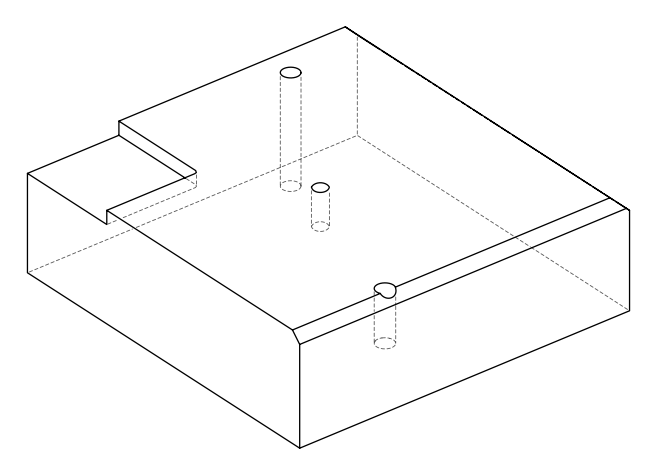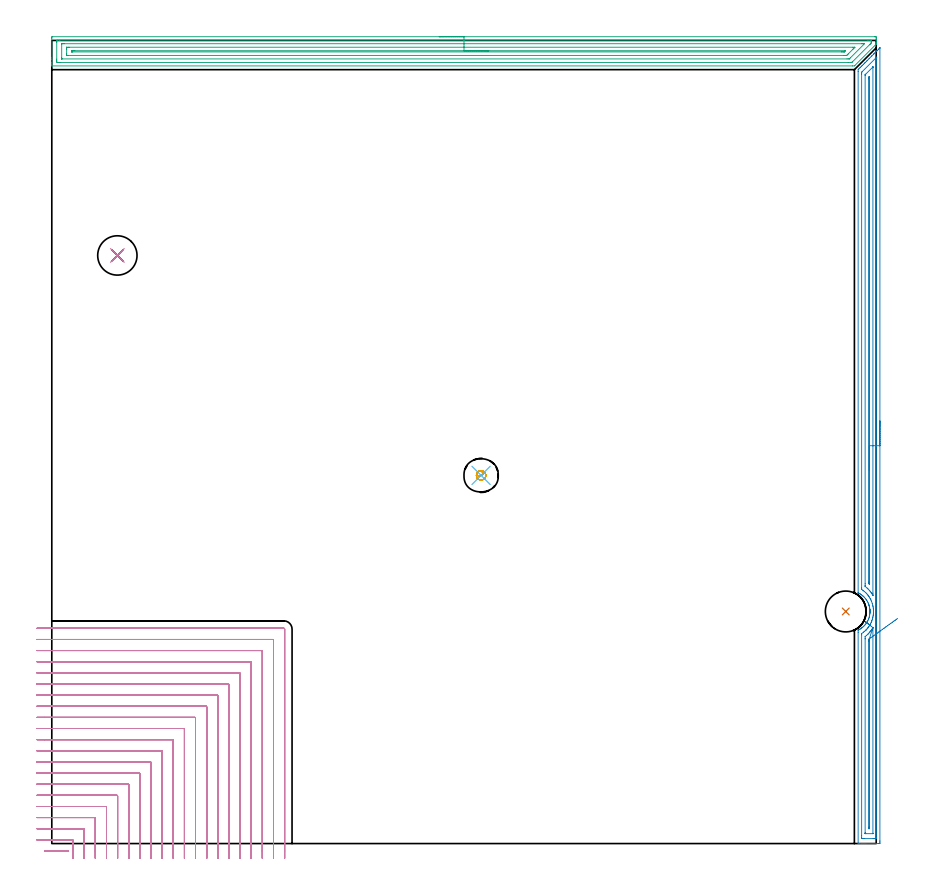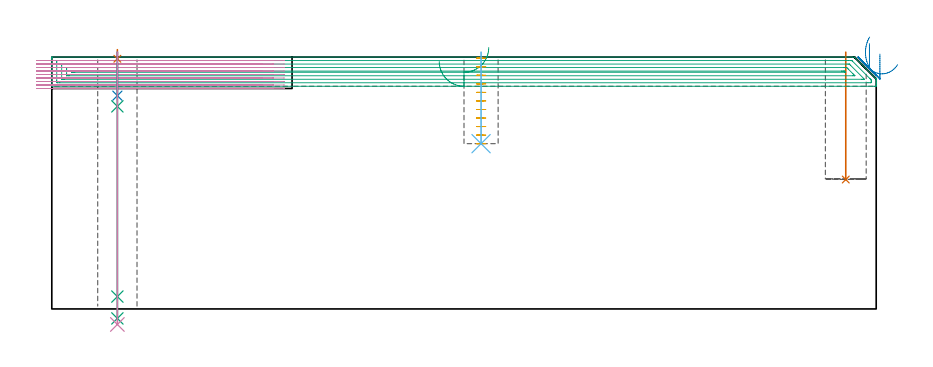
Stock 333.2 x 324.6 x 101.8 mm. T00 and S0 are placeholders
(PLAN: 10 operations, 8 tool changes, 69.1 min)
(1 INDEXABLE_INSERT_DRILL_BLIND_HOLE_FROM_SOLID | STEP1POCKET | NXT0302_004 | 0.21 min | 10528 mm3)
(2 AREA_MILL | FG_CHAMFER_SURFACE | UGT0205_001 | 10.26 min | 12464 mm3)
(3 AREA_MILL_1 | FG_CHAMFER_SURFACE_1 | UGT0205_001 | 13.38 min | 22863 mm3)
(4 MILL_CORNER_NOTCH_RECTANGULAR | CORNER_NOTCH_RECTANGULAR | UGT0201_124 | Follow Part, ap 1.5, ae 75% | 43.24 min | 110966 mm3)
(5 MILL_BLIND_HOLE_FROM_SOLID_MATERIAL | STEP1POCKET_1 | UGT0201_128 | Spiral | 0.84 min | 5228 mm3)
(6 BORE_BLIND_HOLE | STEP1POCKET_1 | UGT0332_073 | 0.15 min | 2 mm3)
(7 SPOT_DRILL | STEP1HOLE | NXT0321_9005460120000 | 0.03 min | 9 mm3)
(8 DRILL_BLIND_HOLE_INTO_CENTER | STEP1HOLE | UGT0301_217 | 0.07 min | 1142 mm3)
(9 GUN_DRILL_THROUGH_HOLE | STEP1HOLE | UGT0307_007 | 0.52 min | 6901 mm3)
(10 DRILL_TO_ENLARGE_THROUGH_HOLE | STEP1HOLE | UGT0301_241 | 0.44 min | 12138 mm3)
(TOOL NXT0302_004 | Index. Insert Drill 16.5mm [880-D1650L20-05] | D16.5 PA176 FL83 Z2)
(TOOL UGT0205_001 | Chamfer Mill 20 x 3 x 45 deg. | D20 FL50 Z2)
(TOOL UGT0201_124 | Carbide End Mill 6.0 | D6 FL15 Z4)
(TOOL UGT0201_128 | Carbide End Mill 10.0 | D10 FL15 Z4)
(TOOL UGT0332_073 | 13.8 mm Rough Boring Bar | D13.8)
(TOOL NXT0321_9005460120000 | NC Spot Drill, 142deg, 12mm, Carbide, Uncoated | D12 PA142 FL30 Z2)
(TOOL UGT0301_217 | Twist Drill 10.4 mm | D10.4 PA118 FL82 Z2)
(TOOL UGT0307_007 | Gun Drill 10 mm | D10 PA130 FL24 Z1)
(TOOL UGT0301_241 | Twist Drill 15.9 mm | D15.9 PA118 FL120 Z2)
(OP 1 INDEXABLE_INSERT_DRILL_BLIND_HOLE_FROM_SOLID)
G17 G21 G94 G90
T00 M6
G54
G17 G0 G90 X320.9 Y93.8 S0 M3
G43 Z111.8 H1
G94 G81 G98 Z52.3 F250. R103.8
G80
M5
M2
(OP 2 AREA_MILL)
G17 G21 G94 G90
T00 M6
G54
G17 G0 G90 X334.7 Y170.8 S1061 M3
G43 Z111.8 H0
Z103.
G94 G1 Y170.762 Z102.128 F250.
Y170.648 Z101.263
Y170.459 Z100.412
Y170.197 Z99.58
Y169.863 Z98.774
Y169.46 Z98.
Y168.992 Z97.264
Y168.46 Z96.572
Y167.871 Z95.929
Y167.228 Z95.34
Y166.536 Z94.808
Y165.8 Z94.34
Y165.026 Z93.937
Y164.22 Z93.603
Y163.388 Z93.341
Y162.537 Z93.152
Y161.672 Z93.038
Y160.8 Z93.
Y1.054
X334.699 Y0.605 Z93.001
X334.695 Y0.166 Z93.003
X334.692 Y0.01 Z93.006
X334.262 Y0. Z93.435
X328.979 Z98.715
X328.413 Z99.284
X328.099 Z99.597
X327.532 Z100.164
X327.218 Z100.476
X326.211 Y0.001 Z101.488
X325.906 Y0.01 Z101.793
X325.9 Y0.159 Z101.8
Y85.388
X325.907 Y86.274 Z101.793
X325.914 Y86.281 Z101.786
X326.217 Y86.434 Z101.482
X326.338 Y86.499 Z101.361
X326.484 Y86.578 Z101.214
X326.611 Y86.653 Z101.087
X326.778 Y86.761 Z100.919
X327.054 Y86.94 Z100.643
X327.378 Y87.173 Z100.318
X327.486 Y87.25 Z100.211
X327.659 Y87.387 Z100.04
X327.765 Y87.472 Z99.933
X328.069 Y87.747 Z99.631
X328.09 Y87.768 Z99.609
X328.363 Y88.034 Z99.337
X328.391 Y88.065 Z99.309
X328.666 Y88.366 Z99.031
X328.959 Y88.728 Z98.74
X329.237 Y89.101 Z98.462
X329.344 Y89.261 Z98.355
X329.525 Y89.564 Z98.175
X329.607 Y89.704 Z98.092
X329.846 Y90.155 Z97.852
X330.111 Y90.743 Z97.585
X330.153 Y90.856 Z97.545
X330.225 Y91.049 Z97.474
X330.364 Y91.495 Z97.334
X330.4 Y91.635 Z97.297
X330.481 Y91.943 Z97.218
X330.571 Y92.39 Z97.129
X330.636 Y92.838 Z97.064
X330.664 Y93.176 Z97.028
X330.667 Y93.221 Z97.023
X330.674 Y93.284 Z97.02
X330.676 Y93.316 Z97.019
X330.687 Y93.535 Z97.009
X330.695 Y93.72 Z96.998
Y93.732
Y93.794 Z96.997
X330.696 Y93.844 Z96.998
X330.691 Y94.014 Z97.005
X330.688 Y94.079 Z97.006
X330.685 Y94.179 Z97.01
X330.679 Y94.256 Z97.016
X330.674 Y94.313 Z97.02
X330.671 Y94.361 Z97.025
X330.659 Y94.498 Z97.033
X330.651 Y94.626 Z97.045
X330.646 Y94.661 Z97.049
X330.591 Y95.074 Z97.101
X330.566 Y95.205 Z97.124
X330.533 Y95.402 Z97.165
X330.52 Y95.473 Z97.178
X330.511 Y95.52 Z97.187
X330.477 Y95.651 Z97.216
X330.436 Y95.821 Z97.258
X330.4 Y95.969 Z97.294
X330.361 Y96.097 Z97.332
X330.29 Y96.336 Z97.404
X330.266 Y96.415 Z97.428
X330.221 Y96.544 Z97.473
X330.153 Y96.742 Z97.546
X330.135 Y96.794 Z97.564
X330.112 Y96.859 Z97.587
X330.057 Y96.99 Z97.64
X330.017 Y97.086 Z97.681
X329.917 Y97.309 Z97.782
X329.684 Y97.76 Z98.014
X329.428 Y98.203 Z98.269
X329.236 Y98.498 Z98.461
X329.016 Y98.802 Z98.682
X328.783 Y99.097 Z98.914
X328.361 Y99.566 Z99.335
X328.144 Y99.783 Z99.552
X327.923 Y99.991 Z99.776
X327.761 Y100.124 Z99.939
X327.659 Y100.207 Z100.038
X327.591 Y100.262 Z100.107
X327.487 Y100.348 Z100.212
X327.108 Y100.626 Z100.592
X326.719 Y100.886 Z100.98
X326.612 Y100.948 Z101.087
X326.094 Y101.227 Z101.603
X325.971 Y101.294 Z101.723
X325.903 Y101.337 Z101.789
X325.9 Y101.452 Z101.8
Y312.07
X325.904 Y312.805 Z101.789
X326.062 Y312.963 Z101.636
X326.14 Y313.041 Z101.559
X326.657 Y313.558 Z101.042
X326.778 Y313.68 Z100.918
X327.121 Y314.021 Z100.578
X327.323 Y314.223 Z100.376
X327.549 Y314.45 Z100.149
X327.659 Y314.56 Z100.037
X328.099 Y314.999 Z99.601
X328.539 Y315.441 Z99.157
X328.739 Y315.64 Z98.96
X328.814 Y315.714 Z98.885
X329.42 Y316.321 Z98.277
X329.661 Y316.561 Z98.039
X330.298 Y317.2 Z97.398
X330.507 Y317.407 Z97.193
X331.18 Y318.082 Z96.516
X331.353 Y318.253 Z96.347
X331.417 Y318.317 Z96.283
X332.061 Y318.962 Z95.636
X332.2 Y319.1 Z95.5
X332.31 Y319.21 Z95.39
X332.501 Y319.402 Z95.197
X332.606 Y319.507 Z95.091
X333.202 Y320.102 Z94.498
X333.382 Y320.283 Z94.316
X333.498 Y320.4 Z94.199
X334.094 Y320.995 Z93.605
X334.262 Y321.164 Z93.435
X334.667 Y321.567 Z93.033
X334.691 Y321.59 Z93.009
X334.697 Z93.003
X334.7 Z93.
Y160.8
X333.286 Z94.414
X333.285 Y2.192 Z94.415
X333.284 Y2.092 Z94.416
X333.282 Y2.043 Z94.418
X333.279 Y2.023 Z94.421
X333.269 Y2.01 Z94.431
X332.884 Y2.003 Z94.816
X332.501 Y2.001 Z95.199
X332.006 Y2. Z95.694
X328.484 Z99.216
X328.099 Y2.001 Z99.601
X327.6 Y2.004 Z100.1
X327.405 Y2.01 Z100.295
X327.321 Y2.033 Z100.379
X327.316 Y2.291 Z100.384
X327.315 Y2.39 Z100.385
X327.314 Y3.186 Z100.386
X327.315 Y84.398 Z100.385
X327.316 Y84.496 Z100.384
X327.321 Y84.887 Z100.379
X328.065 Y85.423 Z99.635
X328.099 Y85.45 Z99.601
X328.552 Y85.821 Z99.148
X328.979 Y86.208 Z98.721
X329.016 Y86.243 Z98.684
X329.054 Y86.281 Z98.646
X329.445 Y86.701 Z98.255
X329.853 Y87.176 Z97.847
X329.86 Y87.185 Z97.84
X330.23 Y87.69 Z97.47
X330.477 Y88.065 Z97.223
X330.54 Y88.167 Z97.16
X330.578 Y88.23 Z97.122
X330.74 Y88.516 Z96.96
X330.893 Y88.803 Z96.807
X330.972 Y88.958 Z96.728
X331.179 Y89.406 Z96.521
X331.372 Y89.85 Z96.328
X331.414 Y89.955 Z96.286
X331.441 Y90.032 Z96.259
X331.621 Y90.568 Z96.079
X331.661 Y90.702 Z96.039
X331.673 Y90.743 Z96.027
X331.838 Y91.415 Z95.862
X331.882 Y91.635 Z95.818
X331.975 Y92.168 Z95.725
X332.026 Y92.528 Z95.674
X332.068 Y92.967 Z95.632
X332.094 Y93.42 Z95.606
X332.106 Y93.82 Z95.594
X332.091 Y94.313 Z95.609
X332.058 Y94.762 Z95.642
X332.009 Y95.205 Z95.691
X331.916 Y95.799 Z95.784
X331.859 Y96.097 Z95.841
X331.638 Y96.973 Z96.062
X331.633 Y96.99 Z96.067
X331.621 Y97.029 Z96.079
X331.32 Y97.882 Z96.38
X331.086 Y98.425 Z96.614
X330.905 Y98.775 Z96.795
X330.74 Y99.078 Z96.96
X330.39 Y99.667 Z97.31
X330.175 Y99.985 Z97.525
X329.86 Y100.409 Z97.84
X329.74 Y100.56 Z97.96
X329.382 Y100.964 Z98.318
X328.979 Y101.393 Z98.721
X328.92 Y101.452 Z98.78
X328.481 Y101.834 Z99.219
X328.099 Y102.141 Z99.601
X327.838 Y102.345 Z99.862
X327.321 Y102.748 Z100.379
X327.315 Y103.139 Z100.385
Y103.237
Y311.08
Y311.178
X327.321 Y311.575 Z100.379
X327.326 Y311.765 Z100.374
X327.421 Y311.864 Z100.279
X327.621 Y312.07 Z100.079
X333.18 Y317.63 Z94.52
X333.26 Y317.709 Z94.44
X333.277 Y317.722 Z94.423
X333.28 Y317.723 Z94.42
X333.282 Y317.72 Z94.418
X333.284 Y317.681 Z94.416
X333.285 Y317.522 Z94.415
X333.286 Y317.425 Z94.414
Y160.8
X331.872 Z95.828
X331.871 Y101.198 Z95.829
X331.87 Y100.56 Z95.83
X331.868 Y100.316 Z95.832
X331.866 Y100.311 Z95.834
X331.865 Y100.312 Z95.835
X331.858 Y100.319 Z95.842
X331.715 Y100.56 Z95.985
X331.621 Y100.714 Z96.079
X331.336 Y101.162 Z96.364
X331.137 Y101.452 Z96.563
X330.74 Y101.977 Z96.96
X330.425 Y102.345 Z97.275
X329.86 Y102.954 Z97.84
X329.562 Y103.237 Z98.138
X328.742 Y103.944 Z98.958
X328.735 Y103.979 Z98.965
X328.732 Y104.045 Z98.968
X328.73 Y104.13 Z98.97
X328.729 Y104.384 Z98.971
X328.728 Y105.022 Z98.972
X328.729 Y310.539 Z98.971
X328.731 Y310.624 Z98.969
X328.734 Y310.691 Z98.966
X328.738 Y310.727 Z98.962
X328.753 Y310.744 Z98.947
X328.979 Y310.979 Z98.721
X331.855 Y313.855 Z95.845
X331.862 Y313.858 Z95.838
X331.865 Z95.835
X331.867 Y313.855 Z95.833
X331.87 Y313.687 Z95.83
X331.871 Y313.601 Z95.829
X331.872 Y160.8 Z95.828
X330.457 Z97.243
Y105.309
X330.456 Y105.022 Z97.244
X330.453 Y104.891 Z97.247
X330.451 Y104.838 Z97.249
X330.422 Y104.853 Z97.278
X330.221 Y105.022 Z97.479
X330.178 Y105.065 Z97.522
X330.149 Y105.096 Z97.551
X330.147 Y105.114 Z97.553
X330.144 Y105.205 Z97.556
X330.143 Y105.387 Z97.557
Y105.628
Y309.106
X330.145 Y309.393 Z97.555
X330.149 Y309.595 Z97.551
X330.152 Y309.692 Z97.548
X330.234 Y309.781 Z97.466
X330.295 Y309.845 Z97.405
X330.355 Y309.905 Z97.345
X330.441 Y309.983 Z97.259
X330.45 Y309.989 Z97.25
X330.453 Y309.975 Z97.247
X330.456 Y309.93 Z97.244
X330.457 Y309.88 Z97.243
Y309.68
Y160.8
Y159.928 Z97.281
Y159.064 Z97.395
Y158.212 Z97.583
Y157.38 Z97.846
Y156.574 Z98.18
Y155.8 Z98.582
Y155.064 Z99.051
Y154.372 Z99.582
Y153.729 Z100.172
Y153.14 Z100.815
Y152.609 Z101.507
Y152.14 Z102.243
Y151.737 Z103.016
Y151.403 Z103.822
Y151.141 Z104.654
Y150.952 Z105.506
Y150.838 Z106.371
Y150.8 Z107.243
G0 Z111.8
X330.549 Y88.314
Z109.876
G1 X330.148 Y88.628 Z109.168
X329.798 Y88.903 Z108.418
X329.5 Y89.137 Z107.631
X329.258 Y89.327 Z106.815
X329.072 Y89.473 Z105.976
X328.944 Y89.573 Z105.118
X328.876 Y89.626 Z104.25
X328.868 Y89.633 Z103.378
X328.919 Y89.592 Z102.508
X329.03 Y89.505 Z101.647
X329.2 Y89.372 Z100.802
X329.426 Y89.194 Z99.978
X329.709 Y88.973 Z99.183
X330.045 Y88.71 Z98.422
X330.432 Y88.406 Z97.702
X330.867 Y88.065 Z97.027
X331.346 Y87.689 Z96.402
X331.867 Y87.281 Z95.833
X331.869 Y87.247 Z95.831
X331.871 Y87.173 Z95.829
X331.872 Y87.008 Z95.828
X331.871 Y4.175 Z95.829
X331.87 Y4.048 Z95.83
X331.867 Y4.018 Z95.833
X331.866 Y4.01 Z95.834
X331.851 Y4.007 Z95.849
X331.792 Y4.001 Z95.908
X328.979 Z98.721
X328.807 Y4.004 Z98.893
X328.758 Y4.007 Z98.942
X328.735 Y4.011 Z98.965
X328.733 Y4.024 Z98.967
X328.73 Y4.091 Z98.97
X328.729 Y4.175 Z98.971
Y4.429
Y82.711
X328.73 Y82.963 Z98.97
X328.735 Y83.603 Z98.965
X328.746 Y83.657 Z98.954
X328.79 Y83.696 Z98.91
X328.842 Y83.742 Z98.858
X329.324 Y84.146 Z98.376
X329.712 Y84.496 Z97.988
X329.788 Y84.568 Z97.912
X329.86 Y84.641 Z97.84
X330.219 Y85.024 Z97.481
X330.544 Y85.388 Z97.156
X330.635 Y85.495 Z97.065
X330.74 Y85.626 Z96.96
X331.021 Y85.996 Z96.679
X331.234 Y86.281 Z96.466
X331.388 Y86.516 Z96.312
X331.621 Y86.881 Z96.079
X331.835 Y87.238 Z95.865
X331.858 Y87.272 Z95.842
X331.867 Y87.281 Z95.833
X330.443 Y82.77 Z97.257
X330.45 Y82.711 Z97.25
X330.452 Y82.59 Z97.248
X330.457 Y82.106 Z97.243
Y6.853
Y6.534
X330.454 Y6.25 Z97.246
X330.45 Y6.088 Z97.25
X330.444 Y6.01 Z97.256
X330.4 Y6.007 Z97.3
X330.3 Y6.005 Z97.4
X330.2 Y6.007 Z97.5
X330.156 Y6.01 Z97.544
X330.15 Y6.088 Z97.55
X330.147 Y6.247 Z97.553
X330.143 Y6.565 Z97.557
Y81.818
X330.145 Y82.105 Z97.555
X330.149 Y82.417 Z97.551
X330.154 Y82.5 Z97.546
X330.206 Y82.551 Z97.494
X330.369 Y82.711 Z97.331
X330.397 Y82.736 Z97.303
X330.405 Y82.742 Z97.295
X330.443 Y82.77 Z97.257
X331.012 Y83.179 Z96.737
X331.615 Y83.613 Z96.28
X332.249 Y84.069 Z95.89
X332.907 Y84.542 Z95.569
X333.586 Y85.031 Z95.321
X334.28 Y85.53 Z95.146
X334.984 Y86.036 Z95.046
X335.691 Y86.545 Z95.022
X336.398 Y87.054 Z95.074
X337.099 Y87.558 Z95.202
X337.788 Y88.053 Z95.405
X338.46 Y88.536 Z95.68
X339.109 Y89.004 Z96.027
X339.732 Y89.452 Z96.443
X340.323 Y89.877 Z96.923
X340.878 Y90.276 Z97.466
X341.392 Y90.646 Z98.065
X341.862 Y90.984 Z98.718
G0 Z111.8
M5
M2
(OP 3 AREA_MILL_1)
G17 G21 G94 G90
T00 M6
G54
G17 G0 G90 X156.6 Y326.1 S1061 M3
G43 Z111.8 H0
Z100.
G94 G1 X156.638 Z99.128 F250.
X156.752 Z98.264
X156.941 Z97.412
X157.203 Z96.58
X157.537 Z95.774
X157.94 Z95.
X158.408 Z94.264
X158.94 Z93.572
X159.529 Z92.929
X160.172 Z92.34
X160.864 Z91.809
X161.6 Z91.34
X162.374 Z90.937
X163.18 Z90.603
X164.012 Z90.341
X164.863 Z90.152
X165.728 Z90.038
X166.6 Z90.
X332.595
X332.759 Y326.098 Z90.002
X333.198 Y326.091 Z90.005
X333.2 Y325.854 Z90.243
Y325.537 Z90.56
Y324.964 Z91.132
Y324.647 Z91.448
Y324.013 Z92.087
Y323.63 Z92.469
X333.199 Y323.183 Z92.909
X333.19 Y323.098 Z92.994
X333.111 Y323.009 Z93.087
X333.065 Y322.963 Z93.135
X333.041 Y322.94 Z93.159
X324.563 Y314.462 Z101.637
X324.51 Y314.412 Z101.688
X324.395 Y314.304 Z101.79
X323.67 Y314.3 Z101.8
X0.159
X0.01 Y314.302 Z101.788
X0.006 Y314.341 Z101.751
X0. Y314.702 Z101.397
Y315.118 Z100.981
Y315.753 Z100.342
Y316.959 Z99.138
Y317.532 Z98.562
Y325.537 Z90.561
X0.002 Y325.825 Z90.273
X0.01 Y326.092 Z90.006
X0.277 Y326.099 Z89.999
X166.6 Y326.1 Z90.
Y324.686 Z91.414
X329.879
X330.773 Y324.683 Z91.417
X330.81 Y324.681 Z91.419
X331.19 Y324.647 Z91.453
X331.196 Y324.262 Z91.838
X331.193 Y323.758 Z92.342
X331.19 Y323.565 Z92.535
X331.104 Y323.465 Z92.635
X330.81 Y323.161 Z92.939
X330.664 Y323.014 Z93.086
X330.519 Y322.868 Z93.232
X323.67 Y316.021 Z100.079
X323.534 Y315.889 Z100.211
X323.391 Y315.753 Z100.347
X322.814 Y315.717 Z100.383
X322.778 Y315.716 Z100.384
X321.924 Y315.714 Z100.386
X3.321
X2.427 Y315.716 Z100.384
X2.39 Y315.719 Z100.381
X2.01 Y315.753 Z100.347
X2.003 Y316.139 Z99.961
X2.001 Y316.642 Z99.458
X2. Y317.031 Z99.069
X2.001 Y323.758 Z92.342
X2.002 Y324.144 Z91.956
X2.01 Y324.647 Z91.453
X2.356 Y324.682 Z91.418
X2.39 Y324.683 Z91.417
X3.244 Y324.686 Z91.414
X166.6
Y323.272 Z92.828
X327.24 Y323.271 Z92.829
X327.729 Y323.27 Z92.83
X327.975 Y323.268 Z92.832
X328.132 Y323.264 Z92.836
X328.439 Y323.249 Z92.851
X328.101 Y322.9 Z93.2
X322.733 Y317.532 Z98.568
X322.448 Y317.251 Z98.849
X322.365 Y317.172 Z98.928
X322.332 Y317.143 Z98.957
X322.284 Y317.135 Z98.965
X321.885 Y317.131 Z98.969
X321.397 Y317.129 Z98.971
X4.175
X4.04 Y317.13 Z98.97
X4.018 Y317.132 Z98.968
X4.013 Y317.134 Z98.966
X4.01 Y317.149 Z98.951
X4.003 Y317.241 Z98.859
X4.001 Y317.357 Z98.743
X4. Y317.532 Z98.568
X4.001 Y323.042 Z93.058
X4.007 Y323.217 Z92.883
X4.01 Y323.262 Z92.838
X4.026 Y323.265 Z92.835
X4.074 Y323.268 Z92.832
X4.175 Y323.27 Z92.83
X4.663 Y323.271 Z92.829
X5.068 Y323.272 Z92.828
X166.6
Y321.857 Z94.243
X323.793
X324.351 Y321.852 Z94.248
X324.563 Y321.85 Z94.25
X324.565 Y321.824 Z94.276
X324.563 Y321.815 Z94.285
X324.201 Y321.45 Z94.65
X323.841 Y321.089 Z95.011
X321.974 Y319.222 Z96.878
X321.885 Y319.134 Z96.966
X321.525 Y318.78 Z97.32
X321.342 Y318.603 Z97.497
X321.277 Y318.55 Z97.55
X321.185 Y318.547 Z97.553
X320.993 Y318.544 Z97.556
X320.871 Y318.543 Z97.557
X320.1
X6.73
X6.062 Y318.546 Z97.554
X6.024 Y318.548 Z97.552
X6.01 Y318.55 Z97.55
X6.008 Y318.57 Z97.53
X6.003 Y318.669 Z97.431
X6.001 Y318.87 Z97.23
X6. Y319.271 Z96.829
Y321.05 Z95.05
X6.001 Y321.514 Z94.586
X6.004 Y321.727 Z94.373
X6.009 Y321.832 Z94.268
X6.012 Y321.851 Z94.249
X6.032 Y321.853 Z94.247
X6.084 Y321.855 Z94.245
X6.852 Y321.857 Z94.243
X6.974
X166.6
Y320.443 Z95.657
X320.507 Y320.442 Z95.658
X320.637 Y320.441 Z95.659
X320.721 Y320.437 Z95.663
X320.726 Y320.436 Z95.664
X320.722 Y320.428 Z95.672
X320.699 Y320.401 Z95.699
X320.501 Y320.2 Z95.9
X320.299 Y320.002 Z96.098
X320.266 Y319.975 Z96.125
X320.249 Y319.964 Z96.136
X320.222 Y319.962 Z96.138
X320.1 Y319.959 Z96.141
X319.452 Y319.957 Z96.143
X319.208
X8.393
X8.231 Y319.959 Z96.141
X8.101 Y319.961 Z96.139
X8.021 Y319.964 Z96.136
X8.01 Y319.989 Z96.111
X8.007 Y320.2 Z95.9
Y320.359 Z95.741
X8.01 Y320.431 Z95.669
X8.15 Y320.436 Z95.664
X8.396 Y320.441 Z95.659
X8.637 Y320.442 Z95.658
X9.286 Y320.443 Z95.657
X166.6
X167.472 Z95.695
X168.336 Z95.809
X169.188 Z95.998
X170.02 Z96.26
X170.826 Z96.594
X171.6 Z96.997
X172.336 Z97.465
X173.028 Z97.996
X173.671 Z98.586
X174.26 Z99.229
X174.791 Z99.921
X175.26 Z100.657
X175.663 Z101.431
X175.997 Z102.237
X176.259 Z103.069
X176.448 Z103.92
X176.562 Z104.785
X176.6 Z105.657
G0 Z111.8
M5
M2
(OP 4 MILL_CORNER_NOTCH_RECTANGULAR)
G17 G21 G94 G90
T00 M6
G54
G17 G0 G90 X6.806 Y-3.056 S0 M3
G43 Z111.805 H0
Z100.393
G94 G1 X3.806 Y-3. F250.
X-0.003
X-3.003
G0 Z111.805
X8.6 Y-6.
Z100.393
G1 Y-3.
Y1.205 F500.
G3 X8.305 Y1.5 R0.3
G1 X-3.
X-6. F250.
G0 Z111.805
X13.1 Y-6.
Z100.393
G1 Y-3.
Y5.705 F500.
G3 X12.805 Y6. R0.3
G1 X-3.
X-6. F250.
G0 Z111.805
X17.6 Y-6.
Z100.393
G1 Y-3.
Y10.205 F500.
G3 X17.305 Y10.5 R0.3
G1 X-3.
X-6. F250.
G0 Z111.805
X22.1 Y-6.
Z100.393
G1 Y-3.
Y14.705 F500.
G3 X21.805 Y15. R0.3
G1 X-3.
X-6. F250.
G0 Z111.805
X26.6 Y-6.
Z100.393
G1 Y-3.
Y19.205 F500.
G3 X26.305 Y19.5 R0.3
G1 X-3.
X-6. F250.
G0 Z111.805
X31.1 Y-6.
Z100.393
G1 Y-3.
Y23.704 F500.
G3 X30.804 Y24. R0.3
G1 X-3.
X-6. F250.
G0 Z111.805
X35.6 Y-6.
Z100.393
G1 Y-3.
Y28.204 F500.
G3 X35.304 Y28.5 R0.3
G1 X-3.
X-6. F250.
G0 Z111.805
X40.1 Y-6.
Z100.393
G1 Y-3.
Y32.704 F500.
G3 X39.804 Y33. R0.3
G1 X-3.
X-6. F250.
G0 Z111.805
X44.6 Y-6.
Z100.393
G1 Y-3.
Y37.204 F500.
G3 X44.304 Y37.5 R0.3
G1 X-3.
X-6. F250.
G0 Z111.805
X49.1 Y-6.
Z100.393
G1 Y-3.
Y41.704 F500.
G3 X48.804 Y42. R0.3
G1 X-3.
X-6. F250.
G0 Z111.805
X53.6 Y-6.
Z100.393
G1 Y-3.
Y46.204 F500.
G3 X53.304 Y46.5 R0.3
G1 X-3.
X-6. F250.
G0 Z111.805
X58.1 Y-6.
Z100.393
G1 Y-3.
Y50.703 F500.
G3 X57.803 Y51. R0.3
G1 X-3.
X-6. F250.
G0 Z111.805
X62.6 Y-6.
Z100.393
G1 Y-3.
Y55.203 F500.
G3 X62.303 Y55.5 R0.3
G1 X-3.
X-6. F250.
G0 Z111.805
X67.1 Y-6.
Z100.393
G1 Y-3.
Y59.703 F500.
G3 X66.803 Y60. R0.3
G1 X-3.
X-6. F250.
G0 Z111.805
X71.6 Y-6.
Z100.393
G1 Y-3.
Y64.203 F500.
G3 X71.303 Y64.5 R0.3
G1 X-3.
X-6. F250.
G0 Z111.805
X76.1 Y-6.
Z100.393
G1 Y-3.
Y68.703 F500.
G3 X75.803 Y69. R0.3
G1 X-3.
X-6. F250.
G0 Z111.805
X80.6 Y-6.
Z100.393
G1 Y-3.
Y73.203 F500.
G3 X80.303 Y73.5 R0.3
G1 X-3.
X-6. F250.
G0 Z111.805
X85.1 Y-6.
Z100.393
G1 Y-3.
Y77.703 F500.
G3 X84.803 Y78. R0.3
G1 X-3.
X-6. F250.
G0 Z111.805
X89.6 Y-6.
Z100.393
G1 Y-3.
Y82.202 F500.
G3 X89.302 Y82.5 R0.3
G1 X-3.
X-6. F250.
G0 Z111.805
X94.1 Y-6.
Z100.393
G1 Y-3.
Y86.702 F500.
G3 X93.802 Y87. R0.3
G1 X-3.
X-6. F250.
G0 Z111.805
X6.806 Y-3.056
Z98.981
G1 X3.806 Y-3.
X-0.003
X-3.003
G0 Z111.805
X8.6 Y-6.
Z98.981
G1 Y-3.
Y1.205 F500.
G3 X8.305 Y1.5 R0.3
G1 X-3.
X-6. F250.
G0 Z111.805
X13.1 Y-6.
Z98.981
G1 Y-3.
Y5.705 F500.
G3 X12.805 Y6. R0.3
G1 X-3.
X-6. F250.
G0 Z111.805
X17.6 Y-6.
Z98.981
G1 Y-3.
Y10.205 F500.
G3 X17.305 Y10.5 R0.3
G1 X-3.
X-6. F250.
G0 Z111.805
X22.1 Y-6.
Z98.981
G1 Y-3.
Y14.705 F500.
G3 X21.805 Y15. R0.3
G1 X-3.
X-6. F250.
G0 Z111.805
X26.6 Y-6.
Z98.981
G1 Y-3.
Y19.205 F500.
G3 X26.305 Y19.5 R0.3
G1 X-3.
X-6. F250.
G0 Z111.805
X31.1 Y-6.
Z98.981
G1 Y-3.
Y23.704 F500.
G3 X30.804 Y24. R0.3
G1 X-3.
X-6. F250.
G0 Z111.805
X35.6 Y-6.
Z98.981
G1 Y-3.
Y28.204 F500.
G3 X35.304 Y28.5 R0.3
G1 X-3.
X-6. F250.
G0 Z111.805
X40.1 Y-6.
Z98.981
G1 Y-3.
Y32.704 F500.
G3 X39.804 Y33. R0.3
G1 X-3.
X-6. F250.
G0 Z111.805
X44.6 Y-6.
Z98.981
G1 Y-3.
Y37.204 F500.
G3 X44.304 Y37.5 R0.3
G1 X-3.
X-6. F250.
G0 Z111.805
X49.1 Y-6.
Z98.981
G1 Y-3.
Y41.704 F500.
G3 X48.804 Y42. R0.3
G1 X-3.
X-6. F250.
G0 Z111.805
X53.6 Y-6.
Z98.981
G1 Y-3.
Y46.204 F500.
G3 X53.304 Y46.5 R0.3
G1 X-3.
X-6. F250.
G0 Z111.805
X58.1 Y-6.
Z98.981
G1 Y-3.
Y50.703 F500.
G3 X57.803 Y51. R0.3
G1 X-3.
X-6. F250.
G0 Z111.805
X62.6 Y-6.
Z98.981
G1 Y-3.
Y55.203 F500.
G3 X62.303 Y55.5 R0.3
G1 X-3.
X-6. F250.
G0 Z111.805
X67.1 Y-6.
Z98.981
G1 Y-3.
Y59.703 F500.
G3 X66.803 Y60. R0.3
G1 X-3.
X-6. F250.
G0 Z111.805
X71.6 Y-6.
Z98.981
G1 Y-3.
Y64.203 F500.
G3 X71.303 Y64.5 R0.3
G1 X-3.
X-6. F250.
G0 Z111.805
X76.1 Y-6.
Z98.981
G1 Y-3.
Y68.703 F500.
G3 X75.803 Y69. R0.3
G1 X-3.
X-6. F250.
G0 Z111.805
X80.6 Y-6.
Z98.981
G1 Y-3.
Y73.203 F500.
G3 X80.303 Y73.5 R0.3
G1 X-3.
X-6. F250.
G0 Z111.805
X85.1 Y-6.
Z98.981
G1 Y-3.
Y77.703 F500.
G3 X84.803 Y78. R0.3
G1 X-3.
X-6. F250.
G0 Z111.805
X89.6 Y-6.
Z98.981
G1 Y-3.
Y82.202 F500.
G3 X89.302 Y82.5 R0.3
G1 X-3.
X-6. F250.
G0 Z111.805
X94.1 Y-6.
Z98.981
G1 Y-3.
Y86.702 F500.
G3 X93.802 Y87. R0.3
G1 X-3.
X-6. F250.
G0 Z111.805
X6.806 Y-3.056
Z97.57
G1 X3.806 Y-3.
X-0.003
X-3.003
G0 Z111.805
X8.6 Y-6.
Z97.57
G1 Y-3.
Y1.205 F500.
G3 X8.305 Y1.5 R0.3
G1 X-3.
X-6. F250.
G0 Z111.805
X13.1 Y-6.
Z97.57
G1 Y-3.
Y5.705 F500.
G3 X12.805 Y6. R0.3
G1 X-3.
X-6. F250.
G0 Z111.805
X17.6 Y-6.
Z97.57
G1 Y-3.
Y10.205 F500.
G3 X17.305 Y10.5 R0.3
G1 X-3.
X-6. F250.
G0 Z111.805
X22.1 Y-6.
Z97.57
G1 Y-3.
Y14.705 F500.
G3 X21.805 Y15. R0.3
G1 X-3.
X-6. F250.
G0 Z111.805
X26.6 Y-6.
Z97.57
G1 Y-3.
Y19.205 F500.
G3 X26.305 Y19.5 R0.3
G1 X-3.
X-6. F250.
G0 Z111.805
X31.1 Y-6.
Z97.57
G1 Y-3.
Y23.704 F500.
G3 X30.804 Y24. R0.3
G1 X-3.
X-6. F250.
G0 Z111.805
X35.6 Y-6.
Z97.57
G1 Y-3.
Y28.204 F500.
G3 X35.304 Y28.5 R0.3
G1 X-3.
X-6. F250.
G0 Z111.805
X40.1 Y-6.
Z97.57
G1 Y-3.
Y32.704 F500.
G3 X39.804 Y33. R0.3
G1 X-3.
X-6. F250.
G0 Z111.805
X44.6 Y-6.
Z97.57
G1 Y-3.
Y37.204 F500.
G3 X44.304 Y37.5 R0.3
G1 X-3.
X-6. F250.
G0 Z111.805
X49.1 Y-6.
Z97.57
G1 Y-3.
Y41.704 F500.
G3 X48.804 Y42. R0.3
G1 X-3.
X-6. F250.
G0 Z111.805
X53.6 Y-6.
Z97.57
G1 Y-3.
Y46.204 F500.
G3 X53.304 Y46.5 R0.3
G1 X-3.
X-6. F250.
G0 Z111.805
X58.1 Y-6.
Z97.57
G1 Y-3.
Y50.703 F500.
G3 X57.803 Y51. R0.3
G1 X-3.
X-6. F250.
G0 Z111.805
X62.6 Y-6.
Z97.57
G1 Y-3.
Y55.203 F500.
G3 X62.303 Y55.5 R0.3
G1 X-3.
X-6. F250.
G0 Z111.805
X67.1 Y-6.
Z97.57
G1 Y-3.
Y59.703 F500.
G3 X66.803 Y60. R0.3
G1 X-3.
X-6. F250.
G0 Z111.805
X71.6 Y-6.
Z97.57
G1 Y-3.
Y64.203 F500.
G3 X71.303 Y64.5 R0.3
G1 X-3.
X-6. F250.
G0 Z111.805
X76.1 Y-6.
Z97.57
G1 Y-3.
Y68.703 F500.
G3 X75.803 Y69. R0.3
G1 X-3.
X-6. F250.
G0 Z111.805
X80.6 Y-6.
Z97.57
G1 Y-3.
Y73.203 F500.
G3 X80.303 Y73.5 R0.3
G1 X-3.
X-6. F250.
G0 Z111.805
X85.1 Y-6.
Z97.57
G1 Y-3.
Y77.703 F500.
G3 X84.803 Y78. R0.3
G1 X-3.
X-6. F250.
G0 Z111.805
X89.6 Y-6.
Z97.57
G1 Y-3.
Y82.202 F500.
G3 X89.302 Y82.5 R0.3
G1 X-3.
X-6. F250.
G0 Z111.805
X94.1 Y-6.
Z97.57
G1 Y-3.
Y86.702 F500.
G3 X93.802 Y87. R0.3
G1 X-3.
X-6. F250.
G0 Z111.805
X6.806 Y-3.056
Z96.158
G1 X3.806 Y-3.
X-0.003
X-3.003
G0 Z111.805
X8.6 Y-6.
Z96.158
G1 Y-3.
Y1.205 F500.
G3 X8.305 Y1.5 R0.3
G1 X-3.
X-6. F250.
G0 Z111.805
X13.1 Y-6.
Z96.158
G1 Y-3.
Y5.705 F500.
G3 X12.805 Y6. R0.3
G1 X-3.
X-6. F250.
G0 Z111.805
X17.6 Y-6.
Z96.158
G1 Y-3.
Y10.205 F500.
G3 X17.305 Y10.5 R0.3
G1 X-3.
X-6. F250.
G0 Z111.805
X22.1 Y-6.
Z96.158
G1 Y-3.
Y14.705 F500.
G3 X21.805 Y15. R0.3
G1 X-3.
X-6. F250.
G0 Z111.805
X26.6 Y-6.
Z96.158
G1 Y-3.
Y19.205 F500.
G3 X26.305 Y19.5 R0.3
G1 X-3.
X-6. F250.
G0 Z111.805
X31.1 Y-6.
Z96.158
G1 Y-3.
Y23.704 F500.
G3 X30.804 Y24. R0.3
G1 X-3.
X-6. F250.
G0 Z111.805
X35.6 Y-6.
Z96.158
G1 Y-3.
Y28.204 F500.
G3 X35.304 Y28.5 R0.3
G1 X-3.
X-6. F250.
G0 Z111.805
X40.1 Y-6.
Z96.158
G1 Y-3.
Y32.704 F500.
G3 X39.804 Y33. R0.3
G1 X-3.
X-6. F250.
G0 Z111.805
X44.6 Y-6.
Z96.158
G1 Y-3.
Y37.204 F500.
G3 X44.304 Y37.5 R0.3
G1 X-3.
X-6. F250.
G0 Z111.805
X49.1 Y-6.
Z96.158
G1 Y-3.
Y41.704 F500.
G3 X48.804 Y42. R0.3
G1 X-3.
X-6. F250.
G0 Z111.805
X53.6 Y-6.
Z96.158
G1 Y-3.
Y46.204 F500.
G3 X53.304 Y46.5 R0.3
G1 X-3.
X-6. F250.
G0 Z111.805
X58.1 Y-6.
Z96.158
G1 Y-3.
Y50.703 F500.
G3 X57.803 Y51. R0.3
G1 X-3.
X-6. F250.
G0 Z111.805
X62.6 Y-6.
Z96.158
G1 Y-3.
Y55.203 F500.
G3 X62.303 Y55.5 R0.3
G1 X-3.
X-6. F250.
G0 Z111.805
X67.1 Y-6.
Z96.158
G1 Y-3.
Y59.703 F500.
G3 X66.803 Y60. R0.3
G1 X-3.
X-6. F250.
G0 Z111.805
X71.6 Y-6.
Z96.158
G1 Y-3.
Y64.203 F500.
G3 X71.303 Y64.5 R0.3
G1 X-3.
X-6. F250.
G0 Z111.805
X76.1 Y-6.
Z96.158
G1 Y-3.
Y68.703 F500.
G3 X75.803 Y69. R0.3
G1 X-3.
X-6. F250.
G0 Z111.805
X80.6 Y-6.
Z96.158
G1 Y-3.
Y73.203 F500.
G3 X80.303 Y73.5 R0.3
G1 X-3.
X-6. F250.
G0 Z111.805
X85.1 Y-6.
Z96.158
G1 Y-3.
Y77.703 F500.
G3 X84.803 Y78. R0.3
G1 X-3.
X-6. F250.
G0 Z111.805
X89.6 Y-6.
Z96.158
G1 Y-3.
Y82.202 F500.
G3 X89.302 Y82.5 R0.3
G1 X-3.
X-6. F250.
G0 Z111.805
X94.1 Y-6.
Z96.158
G1 Y-3.
Y86.702 F500.
G3 X93.802 Y87. R0.3
G1 X-3.
X-6. F250.
G0 Z111.805
X6.806 Y-3.056
Z94.747
G1 X3.806 Y-3.
X-0.003
X-3.003
G0 Z111.805
X8.6 Y-6.
Z94.747
G1 Y-3.
Y1.205 F500.
G3 X8.305 Y1.5 R0.3
G1 X-3.
X-6. F250.
G0 Z111.805
X13.1 Y-6.
Z94.747
G1 Y-3.
Y5.705 F500.
G3 X12.805 Y6. R0.3
G1 X-3.
X-6. F250.
G0 Z111.805
X17.6 Y-6.
Z94.747
G1 Y-3.
Y10.205 F500.
G3 X17.305 Y10.5 R0.3
G1 X-3.
X-6. F250.
G0 Z111.805
X22.1 Y-6.
Z94.747
G1 Y-3.
Y14.705 F500.
G3 X21.805 Y15. R0.3
G1 X-3.
X-6. F250.
G0 Z111.805
X26.6 Y-6.
Z94.747
G1 Y-3.
Y19.205 F500.
G3 X26.305 Y19.5 R0.3
G1 X-3.
X-6. F250.
G0 Z111.805
X31.1 Y-6.
Z94.747
G1 Y-3.
Y23.704 F500.
G3 X30.804 Y24. R0.3
G1 X-3.
X-6. F250.
G0 Z111.805
X35.6 Y-6.
Z94.747
G1 Y-3.
Y28.204 F500.
G3 X35.304 Y28.5 R0.3
G1 X-3.
X-6. F250.
G0 Z111.805
X40.1 Y-6.
Z94.747
G1 Y-3.
Y32.704 F500.
G3 X39.804 Y33. R0.3
G1 X-3.
X-6. F250.
G0 Z111.805
X44.6 Y-6.
Z94.747
G1 Y-3.
Y37.204 F500.
G3 X44.304 Y37.5 R0.3
G1 X-3.
X-6. F250.
G0 Z111.805
X49.1 Y-6.
Z94.747
G1 Y-3.
Y41.704 F500.
G3 X48.804 Y42. R0.3
G1 X-3.
X-6. F250.
G0 Z111.805
X53.6 Y-6.
Z94.747
G1 Y-3.
Y46.204 F500.
G3 X53.304 Y46.5 R0.3
G1 X-3.
X-6. F250.
G0 Z111.805
X58.1 Y-6.
Z94.747
G1 Y-3.
Y50.703 F500.
G3 X57.803 Y51. R0.3
G1 X-3.
X-6. F250.
G0 Z111.805
X62.6 Y-6.
Z94.747
G1 Y-3.
Y55.203 F500.
G3 X62.303 Y55.5 R0.3
G1 X-3.
X-6. F250.
G0 Z111.805
X67.1 Y-6.
Z94.747
G1 Y-3.
Y59.703 F500.
G3 X66.803 Y60. R0.3
G1 X-3.
X-6. F250.
G0 Z111.805
X71.6 Y-6.
Z94.747
G1 Y-3.
Y64.203 F500.
G3 X71.303 Y64.5 R0.3
G1 X-3.
X-6. F250.
G0 Z111.805
X76.1 Y-6.
Z94.747
G1 Y-3.
Y68.703 F500.
G3 X75.803 Y69. R0.3
G1 X-3.
X-6. F250.
G0 Z111.805
X80.6 Y-6.
Z94.747
G1 Y-3.
Y73.203 F500.
G3 X80.303 Y73.5 R0.3
G1 X-3.
X-6. F250.
G0 Z111.805
X85.1 Y-6.
Z94.747
G1 Y-3.
Y77.703 F500.
G3 X84.803 Y78. R0.3
G1 X-3.
X-6. F250.
G0 Z111.805
X89.6 Y-6.
Z94.747
G1 Y-3.
Y82.202 F500.
G3 X89.302 Y82.5 R0.3
G1 X-3.
X-6. F250.
G0 Z111.805
X94.1 Y-6.
Z94.747
G1 Y-3.
Y86.702 F500.
G3 X93.802 Y87. R0.3
G1 X-3.
X-6. F250.
G0 Z111.805
X6.806 Y-3.056
Z93.335
G1 X3.806 Y-3.
X-0.003
X-3.003
G0 Z111.805
X8.6 Y-6.
Z93.335
G1 Y-3.
Y1.205 F500.
G3 X8.305 Y1.5 R0.3
G1 X-3.
X-6. F250.
G0 Z111.805
X13.1 Y-6.
Z93.335
G1 Y-3.
Y5.705 F500.
G3 X12.805 Y6. R0.3
G1 X-3.
X-6. F250.
G0 Z111.805
X17.6 Y-6.
Z93.335
G1 Y-3.
Y10.205 F500.
G3 X17.305 Y10.5 R0.3
G1 X-3.
X-6. F250.
G0 Z111.805
X22.1 Y-6.
Z93.335
G1 Y-3.
Y14.705 F500.
G3 X21.805 Y15. R0.3
G1 X-3.
X-6. F250.
G0 Z111.805
X26.6 Y-6.
Z93.335
G1 Y-3.
Y19.205 F500.
G3 X26.305 Y19.5 R0.3
G1 X-3.
X-6. F250.
G0 Z111.805
X31.1 Y-6.
Z93.335
G1 Y-3.
Y23.704 F500.
G3 X30.804 Y24. R0.3
G1 X-3.
X-6. F250.
G0 Z111.805
X35.6 Y-6.
Z93.335
G1 Y-3.
Y28.204 F500.
G3 X35.304 Y28.5 R0.3
G1 X-3.
X-6. F250.
G0 Z111.805
X40.1 Y-6.
Z93.335
G1 Y-3.
Y32.704 F500.
G3 X39.804 Y33. R0.3
G1 X-3.
X-6. F250.
G0 Z111.805
X44.6 Y-6.
Z93.335
G1 Y-3.
Y37.204 F500.
G3 X44.304 Y37.5 R0.3
G1 X-3.
X-6. F250.
G0 Z111.805
X49.1 Y-6.
Z93.335
G1 Y-3.
Y41.704 F500.
G3 X48.804 Y42. R0.3
G1 X-3.
X-6. F250.
G0 Z111.805
X53.6 Y-6.
Z93.335
G1 Y-3.
Y46.204 F500.
G3 X53.304 Y46.5 R0.3
G1 X-3.
X-6. F250.
G0 Z111.805
X58.1 Y-6.
Z93.335
G1 Y-3.
Y50.703 F500.
G3 X57.803 Y51. R0.3
G1 X-3.
X-6. F250.
G0 Z111.805
X62.6 Y-6.
Z93.335
G1 Y-3.
Y55.203 F500.
G3 X62.303 Y55.5 R0.3
G1 X-3.
X-6. F250.
G0 Z111.805
X67.1 Y-6.
Z93.335
G1 Y-3.
Y59.703 F500.
G3 X66.803 Y60. R0.3
G1 X-3.
X-6. F250.
G0 Z111.805
X71.6 Y-6.
Z93.335
G1 Y-3.
Y64.203 F500.
G3 X71.303 Y64.5 R0.3
G1 X-3.
X-6. F250.
G0 Z111.805
X76.1 Y-6.
Z93.335
G1 Y-3.
Y68.703 F500.
G3 X75.803 Y69. R0.3
G1 X-3.
X-6. F250.
G0 Z111.805
X80.6 Y-6.
Z93.335
G1 Y-3.
Y73.203 F500.
G3 X80.303 Y73.5 R0.3
G1 X-3.
X-6. F250.
G0 Z111.805
X85.1 Y-6.
Z93.335
G1 Y-3.
Y77.703 F500.
G3 X84.803 Y78. R0.3
G1 X-3.
X-6. F250.
G0 Z111.805
X89.6 Y-6.
Z93.335
G1 Y-3.
Y82.202 F500.
G3 X89.302 Y82.5 R0.3
G1 X-3.
X-6. F250.
G0 Z111.805
X94.1 Y-6.
Z93.335
G1 Y-3.
Y86.702 F500.
G3 X93.802 Y87. R0.3
G1 X-3.
X-6. F250.
G0 Z111.805
X6.806 Y-3.056
Z91.923
G1 X3.806 Y-3.
X-0.003
X-3.003
G0 Z111.805
X8.6 Y-6.
Z91.923
G1 Y-3.
Y1.205 F500.
G3 X8.305 Y1.5 R0.3
G1 X-3.
X-6. F250.
G0 Z111.805
X13.1 Y-6.
Z91.923
G1 Y-3.
Y5.705 F500.
G3 X12.805 Y6. R0.3
G1 X-3.
X-6. F250.
G0 Z111.805
X17.6 Y-6.
Z91.923
G1 Y-3.
Y10.205 F500.
G3 X17.305 Y10.5 R0.3
G1 X-3.
X-6. F250.
G0 Z111.805
X22.1 Y-6.
Z91.923
G1 Y-3.
Y14.705 F500.
G3 X21.805 Y15. R0.3
G1 X-3.
X-6. F250.
G0 Z111.805
X26.6 Y-6.
Z91.923
G1 Y-3.
Y19.205 F500.
G3 X26.305 Y19.5 R0.3
G1 X-3.
X-6. F250.
G0 Z111.805
X31.1 Y-6.
Z91.923
G1 Y-3.
Y23.704 F500.
G3 X30.805 Y24. R0.3
G1 X-3.
X-6. F250.
G0 Z111.805
X35.6 Y-6.
Z91.923
G1 Y-3.
Y28.204 F500.
G3 X35.304 Y28.5 R0.3
G1 X-3.
X-6. F250.
G0 Z111.805
X40.1 Y-6.
Z91.923
G1 Y-3.
Y32.704 F500.
G3 X39.804 Y33. R0.3
G1 X-3.
X-6. F250.
G0 Z111.805
X44.6 Y-6.
Z91.923
G1 Y-3.
Y37.204 F500.
G3 X44.304 Y37.5 R0.3
G1 X-3.
X-6. F250.
G0 Z111.805
X49.1 Y-6.
Z91.923
G1 Y-3.
Y41.704 F500.
G3 X48.804 Y42. R0.3
G1 X-3.
X-6. F250.
G0 Z111.805
X53.6 Y-6.
Z91.923
G1 Y-3.
Y46.204 F500.
G3 X53.304 Y46.5 R0.3
G1 X-3.
X-6. F250.
G0 Z111.805
X58.1 Y-6.
Z91.923
G1 Y-3.
Y50.703 F500.
G3 X57.803 Y51. R0.3
G1 X-3.
X-6. F250.
G0 Z111.805
X62.6 Y-6.
Z91.923
G1 Y-3.
Y55.203 F500.
G3 X62.303 Y55.5 R0.3
G1 X-3.
X-6. F250.
G0 Z111.805
X67.1 Y-6.
Z91.923
G1 Y-3.
Y59.703 F500.
G3 X66.803 Y60. R0.3
G1 X-3.
X-6. F250.
G0 Z111.805
X71.6 Y-6.
Z91.923
G1 Y-3.
Y64.203 F500.
G3 X71.303 Y64.5 R0.3
G1 X-3.
X-6. F250.
G0 Z111.805
X76.1 Y-6.
Z91.923
G1 Y-3.
Y68.703 F500.
G3 X75.803 Y69. R0.3
G1 X-3.
X-6. F250.
G0 Z111.805
X80.6 Y-6.
Z91.923
G1 Y-3.
Y73.203 F500.
G3 X80.303 Y73.5 R0.3
G1 X-3.
X-6. F250.
G0 Z111.805
X85.1 Y-6.
Z91.923
G1 Y-3.
Y77.703 F500.
G3 X84.803 Y78. R0.3
G1 X-3.
X-6. F250.
G0 Z111.805
X89.6 Y-6.
Z91.923
G1 Y-3.
Y82.202 F500.
G3 X89.302 Y82.5 R0.3
G1 X-3.
X-6. F250.
G0 Z111.805
X94.1 Y-6.
Z91.923
G1 Y-3.
Y86.702 F500.
G3 X93.802 Y87. R0.3
G1 X-3.
X-6. F250.
G0 Z111.805
X6.806 Y-3.056
Z90.512
G1 X3.806 Y-3.
X-0.003
X-3.003
G0 Z111.805
X8.6 Y-6.
Z90.512
G1 Y-3.
Y1.205 F500.
G3 X8.305 Y1.5 R0.3
G1 X-3.
X-6. F250.
G0 Z111.805
X13.1 Y-6.
Z90.512
G1 Y-3.
Y5.705 F500.
G3 X12.805 Y6. R0.3
G1 X-3.
X-6. F250.
G0 Z111.805
X17.6 Y-6.
Z90.512
G1 Y-3.
Y10.205 F500.
G3 X17.305 Y10.5 R0.3
G1 X-3.
X-6. F250.
G0 Z111.805
X22.1 Y-6.
Z90.512
G1 Y-3.
Y14.705 F500.
G3 X21.805 Y15. R0.3
G1 X-3.
X-6. F250.
G0 Z111.805
X26.6 Y-6.
Z90.512
G1 Y-3.
Y19.205 F500.
G3 X26.305 Y19.5 R0.3
G1 X-3.
X-6. F250.
G0 Z111.805
X31.1 Y-6.
Z90.512
G1 Y-3.
Y23.704 F500.
G3 X30.804 Y24. R0.3
G1 X-3.
X-6. F250.
G0 Z111.805
X35.6 Y-6.
Z90.512
G1 Y-3.
Y28.204 F500.
G3 X35.304 Y28.5 R0.3
G1 X-3.
X-6. F250.
G0 Z111.805
X40.1 Y-6.
Z90.512
G1 Y-3.
Y32.704 F500.
G3 X39.804 Y33. R0.3
G1 X-3.
X-6. F250.
G0 Z111.805
X44.6 Y-6.
Z90.512
G1 Y-3.
Y37.204 F500.
G3 X44.304 Y37.5 R0.3
G1 X-3.
X-6. F250.
G0 Z111.805
X49.1 Y-6.
Z90.512
G1 Y-3.
Y41.704 F500.
G3 X48.804 Y42. R0.3
G1 X-3.
X-6. F250.
G0 Z111.805
X53.6 Y-6.
Z90.512
G1 Y-3.
Y46.204 F500.
G3 X53.304 Y46.5 R0.3
G1 X-3.
X-6. F250.
G0 Z111.805
X58.1 Y-6.
Z90.512
G1 Y-3.
Y50.703 F500.
G3 X57.803 Y51. R0.3
G1 X-3.
X-6. F250.
G0 Z111.805
X62.6 Y-6.
Z90.512
G1 Y-3.
Y55.203 F500.
G3 X62.303 Y55.5 R0.3
G1 X-3.
X-6. F250.
G0 Z111.805
X67.1 Y-6.
Z90.512
G1 Y-3.
Y59.703 F500.
G3 X66.803 Y60. R0.3
G1 X-3.
X-6. F250.
G0 Z111.805
X71.6 Y-6.
Z90.512
G1 Y-3.
Y64.203 F500.
G3 X71.303 Y64.5 R0.3
G1 X-3.
X-6. F250.
G0 Z111.805
X76.1 Y-6.
Z90.512
G1 Y-3.
Y68.703 F500.
G3 X75.803 Y69. R0.3
G1 X-3.
X-6. F250.
G0 Z111.805
X80.6 Y-6.
Z90.512
G1 Y-3.
Y73.203 F500.
G3 X80.303 Y73.5 R0.3
G1 X-3.
X-6. F250.
G0 Z111.805
X85.1 Y-6.
Z90.512
G1 Y-3.
Y77.703 F500.
G3 X84.803 Y78. R0.3
G1 X-3.
X-6. F250.
G0 Z111.805
X89.6 Y-6.
Z90.512
G1 Y-3.
Y82.202 F500.
G3 X89.302 Y82.5 R0.3
G1 X-3.
X-6. F250.
G0 Z111.805
X94.1 Y-6.
Z90.512
G1 Y-3.
Y86.702 F500.
G3 X93.802 Y87. R0.3
G1 X-3.
X-6. F250.
G0 Z111.805
X6.806 Y-3.056
Z89.1
G1 X3.806 Y-3.
X-0.003
X-3.003
G0 Z111.805
X8.6 Y-6.
Z89.1
G1 Y-3.
Y1.205 F500.
G3 X8.305 Y1.5 R0.3
G1 X-3.
X-6. F250.
G0 Z111.805
X13.1 Y-6.
Z89.1
G1 Y-3.
Y5.705 F500.
G3 X12.805 Y6. R0.3
G1 X-3.
X-6. F250.
G0 Z111.805
X17.6 Y-6.
Z89.1
G1 Y-3.
Y10.205 F500.
G3 X17.305 Y10.5 R0.3
G1 X-3.
X-6. F250.
G0 Z111.805
X22.1 Y-6.
Z89.1
G1 Y-3.
Y14.705 F500.
G3 X21.805 Y15. R0.3
G1 X-3.
X-6. F250.
G0 Z111.805
X26.6 Y-6.
Z89.1
G1 Y-3.
Y19.205 F500.
G3 X26.305 Y19.5 R0.3
G1 X-3.
X-6. F250.
G0 Z111.805
X31.1 Y-6.
Z89.1
G1 Y-3.
Y23.704 F500.
G3 X30.805 Y24. R0.3
G1 X-3.
X-6. F250.
G0 Z111.805
X35.6 Y-6.
Z89.1
G1 Y-3.
Y28.204 F500.
G3 X35.304 Y28.5 R0.3
G1 X-3.
X-6. F250.
G0 Z111.805
X40.1 Y-6.
Z89.1
G1 Y-3.
Y32.704 F500.
G3 X39.804 Y33. R0.3
G1 X-3.
X-6. F250.
G0 Z111.805
X44.6 Y-6.
Z89.1
G1 Y-3.
Y37.204 F500.
G3 X44.304 Y37.5 R0.3
G1 X-3.
X-6. F250.
G0 Z111.805
X49.1 Y-6.
Z89.1
G1 Y-3.
Y41.704 F500.
G3 X48.804 Y42. R0.3
G1 X-3.
X-6. F250.
G0 Z111.805
X53.6 Y-6.
Z89.1
G1 Y-3.
Y46.204 F500.
G3 X53.304 Y46.5 R0.3
G1 X-3.
X-6. F250.
G0 Z111.805
X58.1 Y-6.
Z89.1
G1 Y-3.
Y50.703 F500.
G3 X57.803 Y51. R0.3
G1 X-3.
X-6. F250.
G0 Z111.805
X62.6 Y-6.
Z89.1
G1 Y-3.
Y55.203 F500.
G3 X62.303 Y55.5 R0.3
G1 X-3.
X-6. F250.
G0 Z111.805
X67.1 Y-6.
Z89.1
G1 Y-3.
Y59.703 F500.
G3 X66.803 Y60. R0.3
G1 X-3.
X-6. F250.
G0 Z111.805
X71.6 Y-6.
Z89.1
G1 Y-3.
Y64.203 F500.
G3 X71.303 Y64.5 R0.3
G1 X-3.
X-6. F250.
G0 Z111.805
X76.1 Y-6.
Z89.1
G1 Y-3.
Y68.703 F500.
G3 X75.803 Y69. R0.3
G1 X-3.
X-6. F250.
G0 Z111.805
X80.6 Y-6.
Z89.1
G1 Y-3.
Y73.203 F500.
G3 X80.303 Y73.5 R0.3
G1 X-3.
X-6. F250.
G0 Z111.805
X85.1 Y-6.
Z89.1
G1 Y-3.
Y77.703 F500.
G3 X84.803 Y78. R0.3
G1 X-3.
X-6. F250.
G0 Z111.805
X89.6 Y-6.
Z89.1
G1 Y-3.
Y82.202 F500.
G3 X89.302 Y82.5 R0.3
G1 X-3.
X-6. F250.
G0 Z111.805
X94.1 Y-6.
Z89.1
G1 Y-3.
Y86.702 F500.
G3 X93.802 Y87. R0.3
G1 X-3.
X-6. F250.
G0 Z111.805
M5
M2
(OP 5 MILL_BLIND_HOLE_FROM_SOLID_MATERIAL)
G17 G21 G94 G90
T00 M6
G54
G17 G0 G90 X173.5 Y148.8 S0 M3
G43 Z111.8 H0
Z101.345
G94 G3 X174.039 Y150.161 R0.787 F250.
X172.115 Y150.101 R1.361
X172.199 Y147.415 R1.9
X172.115 Y150.101 R-1.9
X172.157 Y148.758 R0.95
X173.5 Y148.8 R0.95
G0 Z97.891
G3 X174.039 Y150.161 R0.787
X172.115 Y150.101 R1.361
X172.199 Y147.415 R1.9
X172.115 Y150.101 R-1.9
X172.157 Y148.758 R0.95
X173.5 Y148.8 R0.95
G0 Z94.436
G3 X174.039 Y150.161 R0.787
X172.115 Y150.101 R1.361
X172.199 Y147.415 R1.9
X172.115 Y150.101 R-1.9
X172.157 Y148.758 R0.95
X173.5 Y148.8 R0.95
G0 Z90.982
G3 X174.039 Y150.161 R0.787
X172.115 Y150.101 R1.361
X172.199 Y147.415 R1.9
X172.115 Y150.101 R-1.9
X172.157 Y148.758 R0.95
X173.5 Y148.8 R0.95
G0 Z87.527
G3 X174.039 Y150.161 R0.787
X172.115 Y150.101 R1.361
X172.199 Y147.415 R1.9
X172.115 Y150.101 R-1.9
X172.157 Y148.758 R0.95
X173.5 Y148.8 R0.95
G0 Z84.073
G3 X174.039 Y150.161 R0.787
X172.115 Y150.101 R1.361
X172.199 Y147.415 R1.9
X172.115 Y150.101 R-1.9
X172.157 Y148.758 R0.95
X173.5 Y148.8 R0.95
G0 Z80.618
G3 X174.039 Y150.161 R0.787
X172.115 Y150.101 R1.361
X172.199 Y147.415 R1.9
X172.115 Y150.101 R-1.9
X172.157 Y148.758 R0.95
X173.5 Y148.8 R0.95
G0 Z77.164
G3 X174.039 Y150.161 R0.787
X172.115 Y150.101 R1.361
X172.199 Y147.415 R1.9
X172.115 Y150.101 R-1.9
X172.157 Y148.758 R0.95
X173.5 Y148.8 R0.95
G0 Z73.709
G3 X174.039 Y150.161 R0.787
X172.115 Y150.101 R1.361
X172.199 Y147.415 R1.9
X172.115 Y150.101 R-1.9
X172.157 Y148.758 R0.95
X173.5 Y148.8 R0.95
G0 Z70.255
G3 X174.039 Y150.161 R0.787
X172.115 Y150.101 R1.361
X172.199 Y147.415 R1.9
X172.115 Y150.101 R-1.9
X172.157 Y148.758 R0.95
X173.5 Y148.8 R0.95
G0 Z66.8
G3 X174.039 Y150.161 R0.787
X172.115 Y150.101 R1.361
X172.199 Y147.415 R1.9
X172.115 Y150.101 R-1.9
X172.157 Y148.758 R0.95
X173.5 Y148.8 R0.95
G0 Z111.8
M5
M2
(OP 6 BORE_BLIND_HOLE)
G17 G21 G94 G90
T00 M6
G54
G17 G0 G90 X173.5 Y148.8 S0 M3
G43 Z111.8 H0
G94 G85 G98 Z66.8 F250. R103.8
G80
M5
M2
(OP 7 SPOT_DRILL)
G17 G21 G94 G90
T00 M6
G54
G17 G0 G90 X26.5 Y237.7 S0 M3
G43 Z111.8 H0
G94 G81 G98 Z101.116 F250. R104.8
G80
M5
M2
(OP 8 DRILL_BLIND_HOLE_INTO_CENTER)
G17 G21 G94 G90
T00 M6
G54
G17 G0 G90 X26.5 Y237.7 S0 M3
G43 Z111.8 H0
G94 G81 G98 Z86.2 F250. R103.8
G80
M5
M2
(OP 9 GUN_DRILL_THROUGH_HOLE)
G17 G21 G94 G90
T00 M6
G54
G17 G0 G90 X26.5 Y237.7 M8
G43 Z111.8 H0
Z99.341
S716 M3
G94 G1 Z81.873 F125. M26
G4 X.084
Z5. F250.
G4 X.084
Z-3.832 F125.
G4 X.084
M5
M9
G0 Z99.341
Z111.8
M2
(OP 10 DRILL_TO_ENLARGE_THROUGH_HOLE)
G17 G21 G94 G90
T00 M6
G54
G17 G0 G90 X26.5 Y237.7 S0 M3
G43 Z111.8 H0
G94 G73 G98 Z-6.277 F250. Q15.44 R103.8
G80
M5
M2
